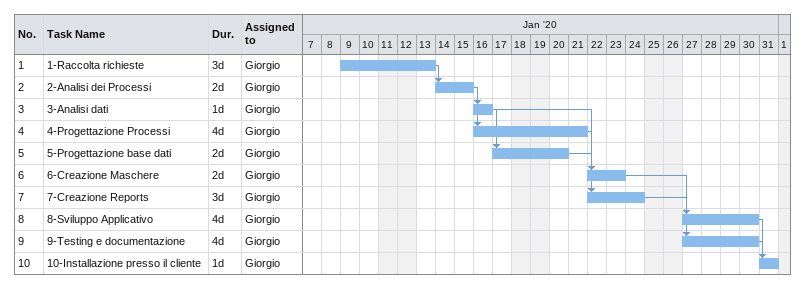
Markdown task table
| ID | Task | Duration | Start | Finish | Predecessors | Resources |
|---|---|---|---|---|---|---|
| 1 | 1-Raccolta richieste | 3d | 2020-01-09 | 2020-01-13 |  | Giorgio |
| 2 | 2-Analisi dei Processi | 2d | 2020-01-14 | 2020-01-15 | 1 | Giorgio |
| 3 | 3-Analisi dati | 1d | 2020-01-16 | 2020-01-16 | 2 | Giorgio |
| 4 | 4-Progettazione Processi | 4d | 2020-01-16 | 2020-01-21 | 2 | Giorgio |
| 5 | 5-Progettazione base dati | 2d | 2020-01-17 | 2020-01-20 | 3 | Giorgio |
| 6 | 6-Creazione Maschere | 2d | 2020-01-22 | 2020-01-23 | 3, 4 | Giorgio |
| 7 | 7-Creazione Reports | 3d | 2020-01-22 | 2020-01-24 | 4, 5 | Giorgio |
| 8 | 8-Sviluppo Applicativo | 4d | 2020-01-27 | 2020-01-30 | 6, 7 | Giorgio |
| 9 | 9-Testing e documentazione | 4d | 2020-01-27 | 2020-01-30 | 7 | Giorgio |
| 10 | 10-Installazione presso il cliente | 1d | 2020-01-31 | 2020-01-31 | 8, 9 | Giorgio |
